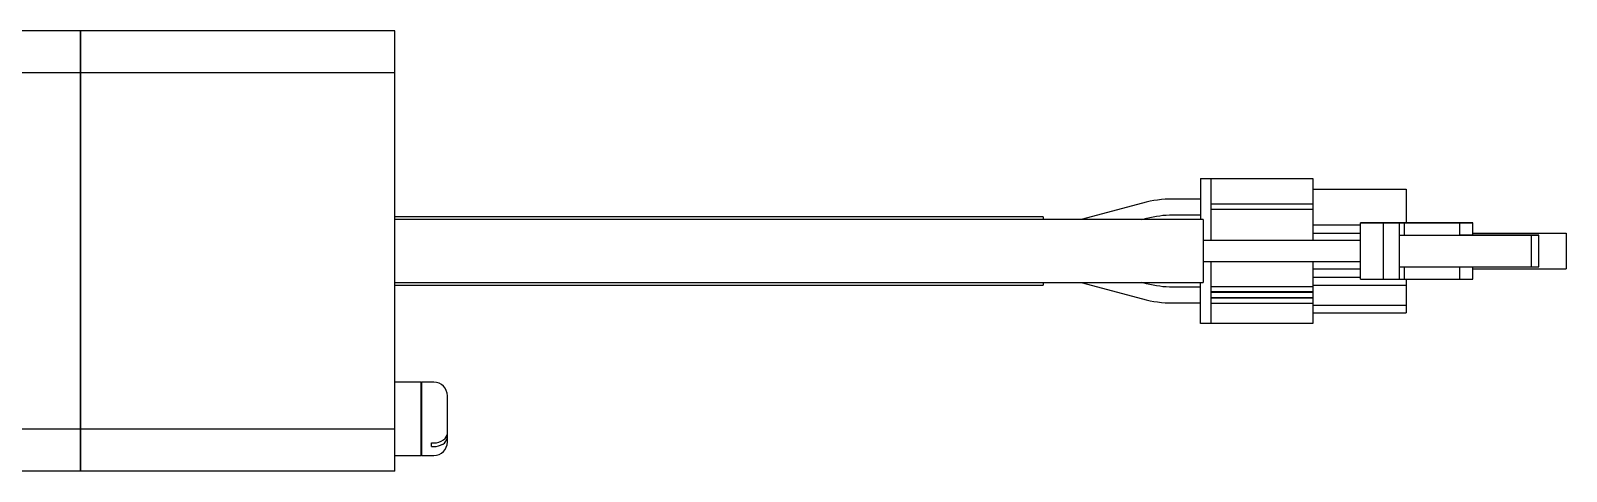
# Model space of a CAD drawing. Extents: x 0 to 1346, y -8 to 1139.
# Drawn here: x 564.3 to 710.6, y 10 to 52 of the extents above; entities that cross this region are included whole.
import ezdxf

# ---------------------------------------------------------------- set-up
doc = ezdxf.new("R2010")
doc.units = 0
doc.header["$LTSCALE"] = 0.5
doc.layers.add('MSM_CONTINUOUS', color=7, linetype='CONTINUOUS')

msp = doc.modelspace()

# ---------------------------------------------------------------- linework, layer by layer
at = {"layer": 'MSM_CONTINUOUS'}
for p, q in [((569, 52), (556.75, 52)), ((569, 52), (569, 10)), ((569.05, 51.95), (569, 51.95)), ((599, 52), (569.05, 52)), ((569.05, 52), (569.05, 10)), ((599, 10), (599, 52)), ((569, 47.97), (556.75, 47.97)), ((569.05, 47.71), (569, 47.71)), ((599, 47.97), (569.05, 47.97)), ((675.75, 37.9), (686.45, 37.9)), ((675.75, 37.9), (675.75, 34)), ((676.75, 37.9), (676.75, 32)), ((686.45, 37.9), (686.45, 32)), ((686.45, 36.9), (695.35, 36.9)), ((695.35, 36.9), (695.35, 33.7)), ((670.24, 35.57), (664.38, 34)), ((675.75, 35.95), (673.12, 35.95)), ((686.45, 35.45), (676.75, 35.45)), ((660.75, 34.25), (599, 34.25)), ((676, 34), (599, 34)), ((660.75, 34.25), (660.75, 34)), ((670.17, 34), (670.63, 34.12)), ((673.12, 34.45), (675.75, 34.45)), ((676, 34), (676, 28)), ((686.45, 34.95), (676.75, 34.95)), ((691, 33.7), (698.65, 33.7)), ((692, 33.7), (691, 33.7)), ((691, 28.3), (691, 33.7)), ((701.7, 33.7), (692, 33.7)), ((693.2, 33.7), (694.7, 33.7)), ((698.77, 33.7), (693.2, 33.7)), ((693.2, 28.3), (693.2, 33.7)), ((694.7, 33.7), (695.2, 33.7)), ((694.7, 28.3), (694.7, 33.7)), ((695.2, 33.7), (700.45, 33.7)), ((695.2, 32.5), (695.2, 33.7)), ((698.65, 33.7), (698.95, 33.7)), ((698.95, 33.7), (698.77, 33.7)), ((700.45, 33.7), (700.75, 33.7)), ((700.45, 32.5), (700.45, 33.7)), ((700.75, 33.7), (701.7, 33.7)), ((701.7, 32.5), (701.7, 33.7)), ((686.45, 33.5), (691, 33.5)), ((686.45, 32.7), (691, 32.7)), ((694.7, 32.5), (695.2, 32.5)), ((694.7, 32.5), (707.3, 32.5)), ((695.2, 32.5), (700.45, 32.5)), ((705.13, 32.5), (700.45, 32.5)), ((700.75, 32.5), (700.45, 32.5)), ((701.7, 32.7), (710.6, 32.7)), ((701.7, 32.7), (710.6, 32.7)), ((701.7, 32.7), (710.6, 32.7)), ((705, 32.5), (705.13, 32.5)), ((706.5, 32.5), (705, 32.5)), ((708, 32.5), (706.5, 32.5)), ((707.3, 32.5), (708, 32.5)), ((707.3, 29.5), (707.3, 32.5)), ((708, 29.5), (708, 32.5)), ((710.6, 32.7), (710.6, 29.3)), ((682.38, 32), (676, 32)), ((682.91, 32), (676, 32)), ((683.64, 32), (682.38, 32)), ((683.1, 32), (682.91, 32)), ((691, 32), (683.1, 32)), ((691, 32), (683.64, 32)), ((676, 30), (682.38, 30)), ((676.75, 30), (676.75, 24.1)), ((682.38, 30), (683.64, 30)), ((683.64, 30), (691, 30)), ((686.45, 30), (686.45, 24.1)), ((686.45, 29.3), (691, 29.3)), ((694.7, 29.5), (707.3, 29.5)), ((695.2, 28.3), (695.2, 29.5)), ((700.45, 28.3), (700.45, 29.5)), ((701.7, 28.3), (701.7, 29.5)), ((701.7, 29.3), (710.6, 29.3)), ((707.3, 29.5), (708, 29.5)), ((599, 28), (676, 28)), ((660.75, 28), (660.75, 27.75)), ((664.38, 28), (670.24, 26.43)), ((670.62, 27.88), (670.17, 28)), ((675.75, 24.1), (675.75, 28)), ((686.45, 28.5), (691, 28.5)), ((691, 28.3), (693.2, 28.3)), ((693.2, 28.3), (694.7, 28.3)), ((694.7, 28.3), (695.2, 28.3)), ((695.2, 28.3), (700.45, 28.3)), ((695.35, 28.3), (695.35, 25.1)), ((700.45, 28.3), (700.75, 28.3)), ((700.75, 28.3), (701.7, 28.3)), ((599, 27.75), (660.75, 27.75)), ((675.75, 27.55), (673.12, 27.55)), ((686.45, 27.6), (676.75, 27.6)), ((686.45, 27.1), (676.75, 27.1)), ((686.45, 27.05), (676.75, 27.05)), ((686.45, 26.55), (676.75, 26.55)), ((686.45, 26.5), (676.75, 26.5)), ((686.45, 27.75), (695.35, 27.75)), ((673.12, 26.05), (675.75, 26.05)), ((686.45, 26), (676.75, 26)), ((686.45, 25.85), (695.35, 25.85)), ((686.45, 25.1), (695.35, 25.1)), ((686.45, 24.1), (675.75, 24.1)), ((601.5, 18.5), (599, 18.5)), ((601.5, 11.5), (601.5, 18.5)), ((601.55, 18.45), (601.5, 18.45)), ((601.55, 11.5), (601.55, 18.5)), ((602.7, 18.5), (601.55, 18.5)), ((604, 12.8), (604, 17.2)), ((569, 14.03), (556.75, 14.03)), ((569.05, 14.29), (569, 14.29)), ((599, 14.03), (569.05, 14.03)), ((602.5, 12.35), (602.5, 12.71)), ((602.5, 12.71), (602.7, 12.71)), ((602.5, 12.35), (602.7, 12.35)), ((599, 11.5), (601.5, 11.5)), ((601.5, 11.55), (601.55, 11.55)), ((601.55, 11.5), (602.7, 11.5)), ((569, 10), (556.75, 10)), ((569.05, 10.05), (569, 10.05)), ((599, 10), (569.05, 10))]:
    msp.add_line(p, q, dxfattribs=at)
for centre, radius, start, end in [((673.12, 24.8), 11.15, 89.9911, 105.0006), ((673.12, 37.2), 11.15, 255.0015, 270.0068), ((602.7, 17.2), 1.3, 0, 90), ((603.11, 13.35), 0.891, 298.7486, 355.0367), ((603.19, 13.67), 0.809, 303.6126, 357.2927), ((602.72, 14.32), 1.61, 269.2584, 304.7863), ((602.7, 12.8), 1.3, 270, 360), ((602.72, 14.02), 1.66, 269.4455, 299.7231)]:
    msp.add_arc(centre, radius, start, end, dxfattribs=at)
at = {"layer": 'MSM_CONTINUOUS', "extrusion": (0, 0, -1)}
for centre, start, end in [((-673.12, 24.8), 75.0035, 90.008), ((-673.12, 37.2), 269.9899, 284.9986)]:
    msp.add_arc(centre, 9.65, start, end, dxfattribs=at)

doc.saveas('drawing.dxf')
